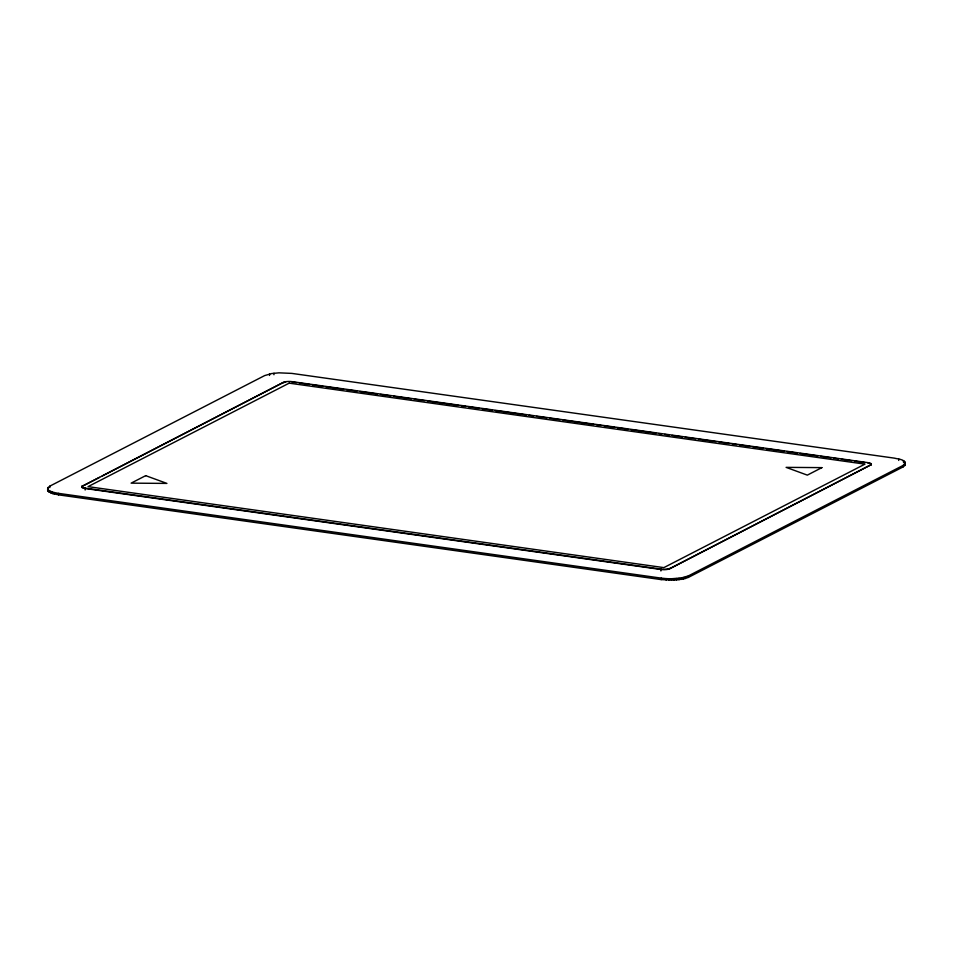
<?xml version="1.0" encoding="UTF-8"?>
<svg xmlns="http://www.w3.org/2000/svg" width="953" height="953" viewBox="0 0 953 953"><rect width="100%" height="100%" fill="white"/><g stroke="black" fill="none" stroke-linecap="round" stroke-linejoin="round"><path stroke-width="1.43" d="M47.65 490.307L47.698 488.127L49.842 486.125L264.66 375.589L271.653 373.564L278.967 372.837L291.797 373.397L894.39 458.143C897.976 459.179 906.291 459.132 905.302 464.873L903.158 466.875L688.34 577.411L683.456 579.019L674.033 580.163L661.203 579.603L58.609 494.857L52.439 493.535L48.603 491.688L47.65 490.307L48.079 487.436M47.96 491.009L47.698 488.127M48.603 491.688L47.96 489.52M49.58 492.344L49.58 490.866L48.615 490.211M49.83 487.602L49.842 486.125M50.866 492.963L50.866 491.474L49.58 490.866M52.439 493.535L52.451 492.046L50.866 491.474M54.273 494.047L54.285 492.558L52.451 492.046M58.609 494.857L58.621 493.38L54.285 492.558M82.339 486.209L283.47 382.356A6.397 1.703 0.3 0 1 292.083 381.653L867.885 462.634A6.397 1.703 0.3 0 1 870.673 464.945L669.542 568.798A6.397 1.703 0.3 0 1 660.929 569.489L85.127 488.508A6.397 1.703 0.3 0 1 82.339 486.209L99.541 477.358M85.162 489.997L85.127 488.139A6.397 1.703 0.3 0 1 82.339 485.839M269.532 375.458L269.544 373.981M273.952 374.72L273.964 373.242M102.185 476L283.47 382.356M660.917 570.978L660.929 569.12L85.127 488.139M661.203 579.603L661.215 578.126L58.621 493.38M666.159 580.103L666.171 578.614L661.215 578.126M668.768 580.21L668.78 578.733L666.171 578.614M669.542 568.798L870.673 464.945M671.412 580.234L671.412 578.757L681.347 577.947L688.34 575.922L903.17 465.398L905.35 462.693M674.033 580.163L674.033 578.685M676.582 580.008L676.594 578.531M679.036 579.758L679.048 578.28M681.347 579.436L681.347 577.947M683.456 579.019L683.468 577.542M685.35 578.542L685.362 577.065M688.34 577.411L688.34 575.922M867.885 462.634L867.885 463.003A6.397 1.703 0.3 0 1 870.661 465.314M898.715 460.442L898.727 458.953M903.158 466.875L903.17 465.398M903.42 462.134L903.42 460.656M904.385 462.789L904.397 461.312M904.921 465.564L904.933 464.087M905.04 461.991L905.302 464.873M668.78 578.733L671.412 578.757M292.083 382.022L296.502 382.641M299.445 383.058L309.749 384.512M312.691 384.929L323.007 386.37M325.95 386.787L343.616 389.277M346.57 389.694L356.875 391.135M359.817 391.552L377.495 394.042M380.438 394.447L390.742 395.9M393.696 396.317L411.362 398.807M414.305 399.212L424.621 400.665M427.563 401.082L458.488 405.43M461.431 405.847L465.85 406.466M468.793 406.883L479.109 408.325M482.051 408.742L492.356 410.195M495.298 410.612L526.223 414.96M529.177 415.377L533.597 415.996M536.539 416.401L546.843 417.855M549.786 418.272L560.102 419.725M563.044 420.13L593.969 424.49M596.912 424.895L601.331 425.514M604.273 425.931L614.59 427.385M617.532 427.802L627.836 429.243M630.791 429.66L655.819 433.186M658.761 433.603L661.716 434.008M664.658 434.425L669.077 435.044M672.02 435.461L682.324 436.915M685.278 437.32L695.583 438.773M698.525 439.19L716.203 441.68M719.146 442.085L729.45 443.538M732.392 443.955L736.812 444.574M739.766 444.991L750.071 446.433M753.013 446.85L763.317 448.303M766.272 448.72L783.938 451.198M786.88 451.615L797.196 453.068M800.139 453.485L817.805 455.963M820.759 456.38L831.064 457.833M834.006 458.25L838.426 458.869M841.368 459.275L851.684 460.728M854.627 461.145L864.931 462.598M669.542 568.429A6.397 1.703 0.3 0 1 660.929 569.12M283.47 382.725A6.397 1.703 0.3 0 1 285.686 382.082M289.164 383.154L88.045 486.638L663.848 567.619L864.967 464.135L289.164 383.154M145.69 475.654L131.121 483.147L166.906 483.409L145.69 475.654M821.891 467.625L807.322 475.13L786.106 467.363L821.891 467.625"/></g></svg>
